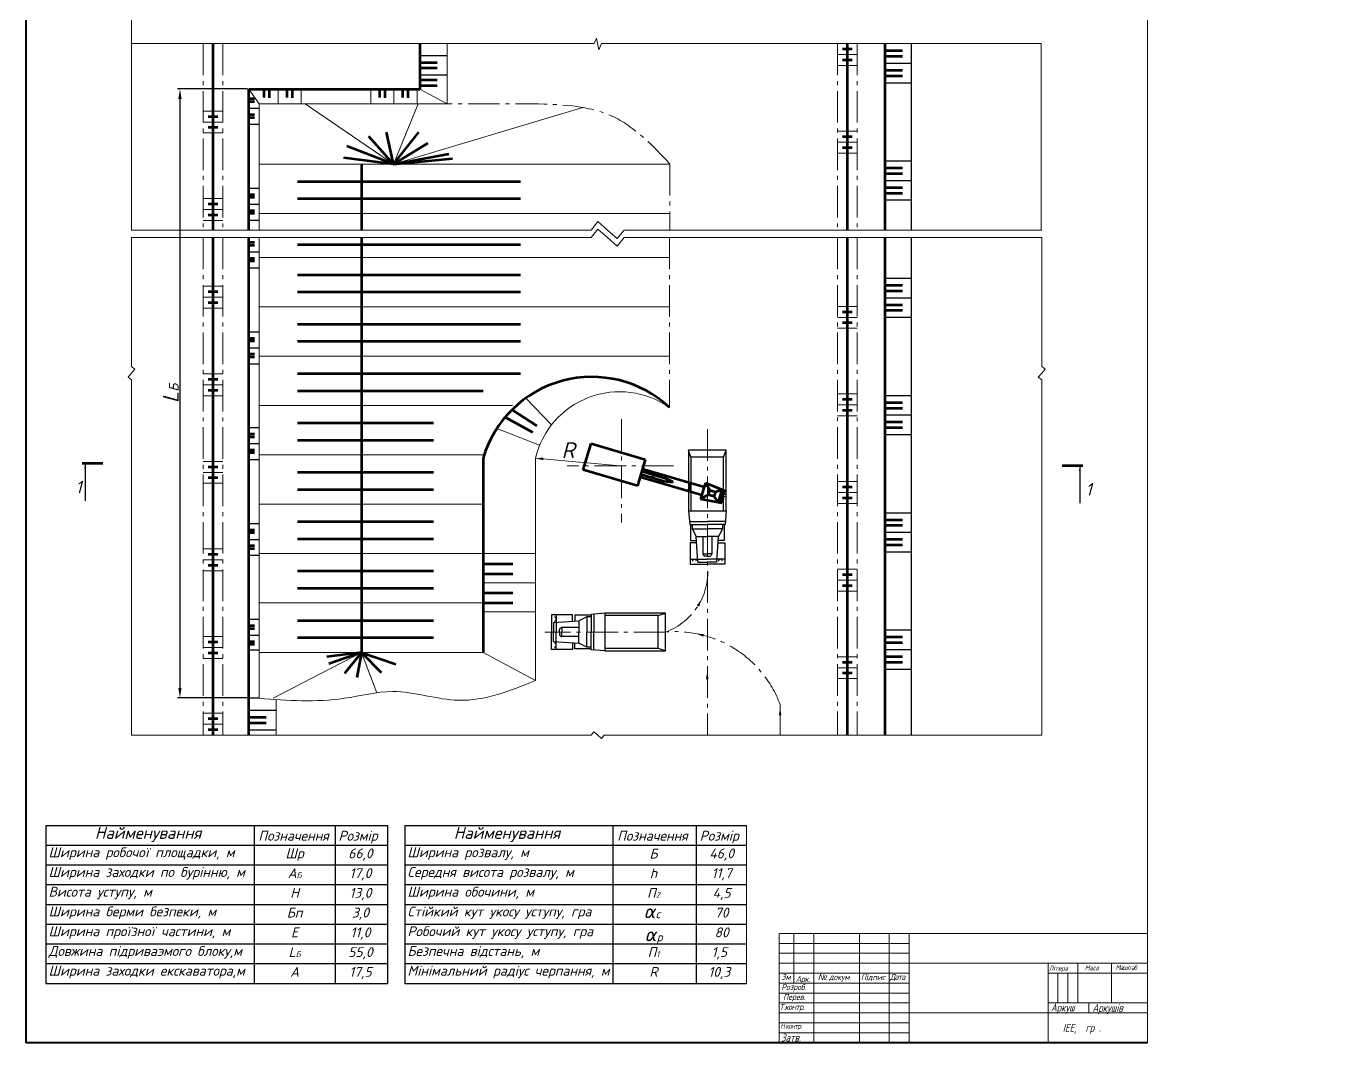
# Paper-space layout 'Layout1' of a CAD drawing. Header units: millimetres. Extents: x 18 to 680, y 9 to 831.
# Drawn here: x 18 to 680, y 9 to 524 of the extents above; entities that cross this region are included whole.
import ezdxf

# ---------------------------------------------------------------- set-up
doc = ezdxf.new("R2010")
doc.units = ezdxf.units.MM
doc.header["$LTSCALE"] = 2
doc.header["$PDMODE"] = 32
doc.header["$PDSIZE"] = 0.3
doc.linetypes.add('gost6', pattern=[12, 8, -1.5, 1, -1.5])
doc.linetypes.add('K5LT_THIN', pattern=[0])
doc.layers.add('вдб', color=7, linetype='Continuous', lineweight=40)
doc.layers.add('ИМЕНА', color=7, linetype='Continuous')
doc.styles.add('стиль2', font='', dxfattribs={"oblique": 15, "height": 4})
doc.styles.get('стиль2').set_extended_font_data('GOST type A')
doc.dimstyles.new('ISO-25', dxfattribs={"dimtxt": 2.5, "dimasz": 2.5, "dimexe": 1.25, "dimexo": 0.625, "dimtad": 1, "dimtxsty": 'Standard', "dimcen": 2.5, "dimadec": 0, "dimazin": 0, "dimtfac": 1, "dimtmove": 0, "dimatfit": 3, "dimfxl": 1, "dimarcsym": 0})

# ---------------------------------------------------------------- blocks, each defined once
blk = doc.blocks.new('*D189')
at = {"color": 0, "lineweight": -2, "transparency": 16777216}
for p, q in [((129.71, 492.04), (94.22, 492.04)), ((95.47, 487.04), (95.47, 188.79)), ((129.71, 183.79), (94.22, 183.79))]:
    blk.add_line(p, q, dxfattribs=at)
at = {"color": 0, "transparency": 16777216}
for points in [[(94.64, 487.04), (96.31, 487.04), (95.47, 492.04)], [(94.64, 188.79), (96.31, 188.79), (95.47, 183.79)]]:
    blk.add_solid(points, dxfattribs=at)
at = {"layer": 'Defpoints', "color": 0, "transparency": 16777216}
for p in [(130.34, 492.04), (95.47, 183.79), (130.34, 183.79)]:
    blk.add_point(p, dxfattribs=at)
at = {"color": 0, "transparency": 16777216, "insert": (90.85, 337.91), "char_height": 8, "attachment_point": 5, "rotation": 90}
blk.add_mtext('{\\fISOCPEUR|b0|i1|c0|p34;L\\fISOCPEUR|b0|i1|c204|p34;\\H0.625x;Б}', dxfattribs=at)

psp = doc.layouts.get("Layout1")

# ---------------------------------------------------------------- linework, layer by layer
at = {"linetype": 'Continuous', "lineweight": 20}
psp.add_line((585.4921, 9.0637), (585.4921, 831.3157), dxfattribs=at)
at = {"color": 0, "lineweight": 20}
for p, q in [((70.9291, 420.6328), (70.927, 540.363)), ((305.2902, 515.0049), (306.3981, 517.8277)), ((306.3981, 517.8277), (307.7341, 511.8374)), ((70.5687, 515.0049), (305.2902, 515.0049)), ((230.8124, 515.0049), (230.8124, 484.5351)), ((308.9724, 515.0049), (307.7341, 511.8374)), ((308.9724, 515.0049), (531.6467, 515.0049)), ((531.6467, 515.0049), (531.6467, 420.6328)), ((428.5221, 509.4611), (438.5221, 509.4611)), ((428.5221, 503.9173), (438.5221, 503.9173)), ((135.5922, 484.5351), (130.3379, 492.0351)), ((145.24, 492.0351), (145.24, 484.5351)), ((156.9595, 492.0351), (156.9595, 484.5351)), ((192.1178, 492.0351), (192.1178, 484.5351)), ((203.8373, 492.0351), (203.8373, 484.5351)), ((215.5568, 492.0351), (215.5568, 484.5351)), ((216.9629, 492.0351), (230.8124, 484.5351)), ((135.5922, 484.5351), (135.5922, 420.6328)), ((135.5922, 484.5351), (230.8124, 484.5351)), ((203.7183, 454.0595), (158.9199, 484.5351)), ((203.7183, 454.0595), (216.1398, 484.5351)), ((107.2072, 480.8652), (117.2072, 480.8652)), ((203.7183, 454.0595), (299.5901, 482.6699)), ((107.2072, 475.3214), (117.2072, 475.3214)), ((428.5221, 470.6547), (438.5221, 470.6547)), ((107.2072, 469.7776), (117.2072, 469.7776)), ((428.5221, 465.1109), (438.5221, 465.1109)), ((428.5221, 459.5671), (438.5221, 459.5671)), ((343.6927, 454.0602), (135.5922, 454.0591)), ((107.2072, 436.515), (117.2072, 436.515)), ((107.2072, 430.9712), (117.2072, 430.9712)), ((107.2072, 425.4274), (117.2072, 425.4274)), ((343.6927, 429.0602), (135.5921, 429.0591)), ((303.7416, 420.6328), (307.1669, 424.9681)), ((307.1669, 424.9681), (312.0919, 420.6328)), ((70.9291, 420.6328), (303.7416, 420.6328)), ((303.74, 416.7812), (307.1653, 421.1164)), ((307.1653, 421.1164), (312.0903, 416.7812)), ((317.0169, 416.2976), (312.0919, 420.6328)), ((320.4423, 420.6328), (317.0169, 416.2976)), ((320.4423, 420.6328), (532.0071, 420.6328)), ((70.9275, 416.7812), (303.74, 416.7812)), ((70.9286, 351.4728), (70.9275, 416.7812)), ((135.5887, 183.4994), (135.5887, 416.7812)), ((317.0153, 412.4459), (312.0903, 416.7812)), ((320.4407, 416.7812), (317.0153, 412.4459)), ((320.4407, 416.7812), (532.0055, 416.7812)), ((532.0016, 351.4728), (532.0016, 416.7812)), ((343.5223, 406.7765), (135.5887, 406.7754)), ((107.2072, 392.1648), (117.2072, 392.1648)), ((107.2072, 386.621), (117.2072, 386.621)), ((107.2072, 381.0772), (117.2072, 381.0772)), ((343.5223, 381.7765), (135.5887, 381.7754)), ((428.5221, 381.9542), (438.5221, 381.9542)), ((428.5221, 376.4104), (438.5221, 376.4104)), ((428.5221, 370.8667), (438.5221, 370.8667)), ((70.9286, 351.4728), (72.6627, 350.1027)), ((343.5223, 356.7765), (135.5887, 356.7754)), ((532.0016, 351.4728), (533.7357, 350.1027)), ((69.1945, 346.1627), (70.9286, 348.1327)), ((70.9286, 344.7925), (69.1945, 346.1627)), ((72.6627, 350.1027), (70.9286, 348.1327)), ((70.9318, 164.8699), (70.9286, 344.7925)), ((107.2072, 347.8145), (117.2072, 347.8145)), ((530.2675, 346.1627), (532.0016, 348.1327)), ((532.0016, 344.7925), (530.2675, 346.1627)), ((533.7357, 350.1027), (532.0016, 348.1327)), ((532.0016, 164.8699), (532.0016, 344.7925)), ((107.2072, 342.2708), (117.2072, 342.2708)), ((107.2072, 336.727), (117.2072, 336.727)), ((263.9058, 331.7761), (135.5887, 331.7754)), ((270.7324, 335.5471), (283.7025, 321.9904)), ((428.5221, 337.604), (438.5221, 337.604)), ((428.5221, 332.0602), (438.5221, 332.0602)), ((428.5221, 326.5165), (438.5221, 326.5165)), ((255.9894, 320.1686), (277.6767, 311.6892)), ((249.3141, 306.776), (135.5887, 306.7754)), ((318.5241, 301.1922), (275.5221, 305.028)), ((275.5221, 305.028), (275.5221, 192.4586)), ((107.2072, 303.4643), (117.2072, 303.4643)), ((107.2072, 297.9205), (117.2072, 297.9205)), ((107.2072, 292.3768), (117.2072, 292.3768)), ((428.5221, 293.2538), (438.5221, 293.2538)), ((428.5221, 287.71), (438.5221, 287.71)), ((248.9832, 281.776), (135.5887, 281.7754)), ((428.5221, 282.1662), (438.5221, 282.1662)), ((107.2072, 259.1141), (117.2072, 259.1141)), ((107.2072, 253.5703), (117.2072, 253.5703)), ((248.9833, 256.776), (135.5887, 256.7754)), ((248.9835, 256.8368), (275.5221, 256.8368)), ((107.2072, 248.0265), (117.2072, 248.0265)), ((428.5221, 248.9036), (438.5221, 248.9036)), ((248.9835, 242.0501), (275.5221, 242.0501)), ((428.5221, 243.3598), (438.5221, 243.3598)), ((428.5221, 237.816), (438.5221, 237.816)), ((248.9834, 231.776), (135.5887, 231.7754)), ((248.9835, 227.2634), (275.5221, 227.2634)), ((107.2072, 214.7639), (117.2072, 214.7639)), ((107.2072, 209.2201), (117.2072, 209.2201)), ((248.9836, 206.776), (135.5887, 206.7754)), ((187.4118, 206.7761), (142.61, 183.4995)), ((187.4128, 206.7759), (195.2412, 186.364)), ((248.9836, 206.7759), (275.5221, 192.4586)), ((107.2072, 203.6763), (117.2072, 203.6763)), ((428.5221, 204.5533), (438.5221, 204.5533)), ((428.5221, 199.0096), (438.5221, 199.0096)), ((428.5221, 193.4658), (438.5221, 193.4658)), ((144.1535, 182.8962), (144.1717, 164.8699)), ((107.2072, 175.9574), (117.2072, 175.9574)), ((107.2072, 170.4137), (117.2072, 170.4137)), ((303.7395, 164.8699), (305.1097, 166.604)), ((305.1097, 166.604), (307.0797, 164.8699)), ((303.7395, 164.8699), (70.9318, 164.8699)), ((309.0497, 163.1358), (307.0797, 164.8699)), ((310.4198, 164.8699), (309.0497, 163.1358)), ((532.0114, 164.8699), (310.4198, 164.8699)), ((382.3935, 119.169), (382.3935, 39.169))]:
    psp.add_line(p, q, dxfattribs=at)
at = {"color": 0, "linetype": 'gost6', "lineweight": 20}
for p, q in [((107.2072, 515.0049), (107.2072, 420.6328)), ((117.2072, 515.0049), (117.2072, 420.6328)), ((428.5221, 515.0049), (428.5221, 420.6328)), ((438.5221, 515.0049), (438.5221, 420.6328)), ((343.6927, 454.0602), (343.6927, 420.6328)), ((107.2072, 416.7812), (107.2072, 164.8699)), ((117.2072, 416.7812), (117.2072, 164.8699)), ((343.5223, 416.7812), (343.5223, 330.6833)), ((428.5221, 416.7812), (428.5221, 164.8699)), ((438.5221, 416.7812), (438.5221, 164.8699)), ((319.12, 324.8989), (319.12, 272.4977)), ((362.6251, 319.7854), (362.6251, 164.8699)), ((345.4201, 301.1922), (291.628, 301.1922)), ((341.3775, 217.0608), (280.3208, 217.0608)), ((399.4505, 180.4375), (399.4505, 164.8699))]:
    psp.add_line(p, q, dxfattribs=at)
at = {"color": 0, "lineweight": 60}
for p, q in [((112.2072, 515.0049), (112.2072, 447.6025)), ((216.9629, 515.0049), (216.9629, 492.0351)), ((436.0221, 512.1544), (431.0221, 512.1544)), ((433.5221, 515.0049), (433.5221, 431.8482)), ((452.5954, 515.0049), (452.5954, 420.6328)), ((452.5954, 511.4726), (461.3933, 511.4726)), ((216.9629, 505.5407), (225.7608, 505.5407)), ((436.0221, 506.6107), (431.0221, 506.6107)), ((452.5954, 508.641), (461.3933, 508.641)), ((216.9629, 502.7091), (225.7608, 502.7091)), ((452.5954, 501.5764), (461.3933, 501.5764)), ((452.5954, 498.7448), (461.3933, 498.7448)), ((130.3378, 420.6328), (130.3378, 492.0351)), ((130.3379, 492.0351), (216.9629, 492.0351)), ((137.9209, 492.0351), (137.9209, 487.6824)), ((140.5951, 492.0351), (140.5951, 487.5857)), ((149.6403, 492.0351), (149.6403, 487.6824)), ((152.3145, 492.0351), (152.3145, 487.5857)), ((196.5182, 492.0351), (196.5182, 487.6824)), ((199.1924, 492.0351), (199.1924, 487.5857)), ((208.2376, 492.0351), (208.2376, 487.6824)), ((210.9118, 492.0351), (210.9118, 487.5857)), ((216.9629, 496.6324), (225.7608, 496.6324)), ((216.9629, 493.8009), (225.7608, 493.8009)), ((133.2586, 487.0154), (130.3378, 487.0154)), ((133.2586, 485.5896), (130.3378, 485.5896)), ((114.7072, 478.0147), (109.7072, 478.0147)), ((133.2586, 478.9485), (130.3378, 478.9485)), ((133.2586, 477.5227), (130.3378, 477.5227)), ((114.7072, 472.471), (109.7072, 472.471)), ((203.7183, 454.0595), (191.1801, 467.9759)), ((203.7183, 454.0595), (200.1581, 470.2419)), ((203.7183, 454.0595), (216.5447, 470.1445)), ((203.7183, 454.0595), (221.0316, 464.5684)), ((436.0221, 467.8042), (431.0221, 467.8042)), ((203.7183, 454.0595), (179.9696, 463.1541)), ((203.7183, 454.0595), (231.6748, 459.1587)), ((436.0221, 462.2604), (431.0221, 462.2604)), ((203.7183, 454.0595), (178.4622, 457.1305)), ((187.4117, 454.0594), (187.412, 420.6328)), ((203.7183, 454.0595), (233.5296, 456.7998)), ((452.5954, 452.0954), (461.3933, 452.0954)), ((112.2072, 447.6025), (112.2072, 420.6328)), ((155.0157, 445.2619), (267.9447, 445.2619)), ((452.5954, 449.2638), (461.3933, 449.2638)), ((133.2586, 438.4923), (130.3378, 438.4923)), ((452.5954, 442.1992), (461.3933, 442.1992)), ((452.5954, 439.3676), (461.3933, 439.3676)), ((114.7072, 433.6645), (109.7072, 433.6645)), ((133.2586, 437.0665), (130.3378, 437.0665)), ((155.0157, 436.5595), (267.9447, 436.5595)), ((433.5221, 431.8482), (433.5221, 420.6328)), ((114.7072, 428.1208), (109.7072, 428.1208)), ((133.2552, 430.4254), (130.3344, 430.4254)), ((133.2552, 428.9996), (130.3344, 428.9996)), ((112.2072, 416.7812), (112.2072, 364.4459)), ((130.3344, 164.8699), (130.3344, 416.7812)), ((133.2552, 414.2915), (130.3344, 414.2915)), ((133.2552, 412.8656), (130.3344, 412.8656)), ((155.0157, 413.2758), (267.9447, 413.2758)), ((187.4096, 416.7812), (187.4115, 206.7759)), ((433.5221, 416.7812), (433.5221, 348.6916)), ((452.5954, 416.7812), (452.5954, 164.8699)), ((133.2552, 406.2245), (130.3344, 406.2245)), ((133.2552, 404.7987), (130.3344, 404.7987)), ((155.0157, 397.9782), (267.9447, 397.9782)), ((452.5954, 392.7182), (461.3933, 392.7182)), ((114.7072, 389.3143), (109.7072, 389.3143)), ((155.0157, 389.2758), (267.9447, 389.2758)), ((452.5954, 389.8866), (461.3933, 389.8866)), ((114.7072, 383.7705), (109.7072, 383.7705)), ((436.0221, 379.1038), (431.0221, 379.1038)), ((452.5954, 382.822), (461.3933, 382.822)), ((452.5954, 379.9904), (461.3933, 379.9904)), ((155.0157, 372.9782), (267.9447, 372.9782)), ((436.0221, 373.56), (431.0221, 373.56)), ((133.2552, 365.7683), (130.3344, 365.7683)), ((112.2072, 364.4459), (112.2072, 281.2892)), ((133.2552, 364.3425), (130.3344, 364.3425)), ((155.0157, 364.2758), (267.9447, 364.2758)), ((133.2552, 357.7014), (130.3344, 357.7014)), ((133.2552, 356.2756), (130.3344, 356.2756)), ((114.7072, 344.9641), (109.7072, 344.9641)), ((155.0157, 347.9782), (267.9447, 347.9782)), ((433.5221, 348.6916), (433.5221, 265.5349)), ((114.7072, 339.4203), (109.7072, 339.4203)), ((155.0157, 339.2758), (249.0262, 339.2758)), ((436.0221, 334.7536), (431.0221, 334.7536)), ((452.5954, 333.341), (461.3933, 333.341)), ((260.2807, 325.9262), (274.1045, 318.2646)), ((263.6956, 329.6164), (276.1704, 321.402)), ((436.0221, 329.2098), (431.0221, 329.2098)), ((452.5954, 330.5094), (461.3933, 330.5094)), ((155.0157, 322.9782), (223.8743, 322.9782)), ((452.5954, 323.4448), (461.3933, 323.4448)), ((452.5954, 320.6132), (461.3933, 320.6132)), ((133.2552, 317.2452), (130.3344, 317.2452)), ((133.2552, 315.8194), (130.3344, 315.8194)), ((155.0157, 314.2758), (223.8743, 314.2758)), ((299.7616, 299.1436), (303.69, 312.5016)), ((303.69, 312.5016), (331.1849, 304.4158)), ((133.2552, 309.1783), (130.3344, 309.1783)), ((133.2552, 307.7524), (130.3344, 307.7524)), ((248.983, 304.9742), (248.9836, 206.7759)), ((114.7072, 300.6139), (109.7072, 300.6139)), ((327.2565, 291.0578), (299.7616, 299.1436)), ((331.1849, 304.4158), (327.2565, 291.0578)), ((329.4531, 298.5269), (341.2417, 295.0601)), ((329.8086, 299.7358), (360.9717, 290.5712)), ((114.7072, 295.0701), (109.7072, 295.0701)), ((155.0157, 297.9782), (223.8743, 297.9782)), ((328.6328, 295.7378), (359.8215, 286.5657)), ((328.9883, 296.9466), (340.7769, 293.4798)), ((335.3474, 296.7935), (334.8826, 295.2132)), ((340.7769, 293.4798), (344.8955, 292.9091)), ((341.2417, 295.0601), (345.0135, 293.3104)), ((344.9903, 293.2329), (344.8711, 292.8319)), ((354.2414, 292.6753), (353.0657, 288.6773)), ((361.6244, 292.6961), (361.0181, 290.6343)), ((363.9194, 288.8987), (361.6244, 292.6961)), ((361.6244, 292.6961), (370.0256, 289.3061)), ((155.0157, 289.2758), (223.8743, 289.2758)), ((359.8423, 286.6363), (359.236, 284.5745)), ((363.1637, 286.4814), (359.236, 284.5745)), ((361.0055, 290.6861), (359.8298, 286.6881)), ((363.1637, 286.4814), (363.9194, 288.8987)), ((365.9658, 285.6573), (363.1637, 286.4814)), ((363.9194, 288.8987), (366.6803, 288.0868)), ((366.6803, 288.0868), (365.9658, 285.6573)), ((365.9658, 285.6573), (368.1348, 282.8768)), ((366.6803, 288.0868), (370.0256, 289.3061)), ((370.0256, 289.3061), (368.1348, 282.8768)), ((368.863, 285.3528), (370.5829, 284.6588)), ((370.7675, 285.2863), (368.8793, 285.4082)), ((369.2559, 286.689), (370.9759, 285.995)), ((371.1441, 286.5672), (369.2559, 286.689)), ((369.6326, 287.9699), (371.3526, 287.2759)), ((371.5371, 287.9034), (369.6489, 288.0253)), ((370.0256, 289.3061), (371.7455, 288.6121)), ((370.9759, 285.995), (370.7675, 285.2863)), ((371.3526, 287.2759), (371.1441, 286.5672)), ((371.7455, 288.6121), (371.5371, 287.9034)), ((436.0221, 290.4033), (431.0221, 290.4033)), ((112.2072, 281.2892), (112.2072, 198.1325)), ((359.236, 284.5745), (369.9566, 282.5292)), ((368.4863, 284.0719), (370.2062, 283.3779)), ((370.3745, 283.9501), (368.4863, 284.0719)), ((370.2062, 283.3779), (369.9566, 282.5292)), ((370.5829, 284.6588), (370.3745, 283.9501)), ((436.0221, 284.8596), (431.0221, 284.8596)), ((155.0157, 272.9782), (223.8743, 272.9782)), ((452.5954, 273.9638), (461.3933, 273.9638)), ((133.2552, 268.7221), (130.3344, 268.7221)), ((133.2552, 267.2963), (130.3344, 267.2963)), ((433.5221, 265.5349), (433.5221, 182.3782)), ((452.5954, 271.1322), (461.3933, 271.1322)), ((133.2552, 260.6551), (130.3344, 260.6551)), ((133.2552, 259.2293), (130.3344, 259.2293)), ((155.0157, 264.2758), (223.8743, 264.2758)), ((452.5954, 264.0676), (461.3933, 264.0676)), ((452.5954, 261.236), (461.3933, 261.236)), ((114.7072, 256.2637), (109.7072, 256.2637)), ((114.7072, 250.7199), (109.7072, 250.7199)), ((155.0157, 247.9782), (223.8743, 247.9782)), ((248.9835, 251.6297), (264.1098, 251.6297)), ((248.9835, 246.5626), (264.1098, 246.5627)), ((436.0221, 246.0531), (431.0221, 246.0531)), ((155.0157, 239.2758), (223.8743, 239.2758)), ((436.0221, 240.5093), (431.0221, 240.5093)), ((248.9835, 236.843), (264.1098, 236.843)), ((248.9835, 231.7759), (264.1098, 231.776)), ((133.2552, 220.199), (130.3344, 220.199)), ((133.2552, 218.7732), (130.3344, 218.7732)), ((155.0157, 222.9782), (223.8743, 222.9782)), ((133.2552, 212.132), (130.3344, 212.132)), ((155.0157, 214.2758), (223.8743, 214.2758)), ((452.5954, 214.5866), (461.3933, 214.5866)), ((114.7072, 211.9134), (109.7072, 211.9134)), ((114.7072, 206.3697), (109.7072, 206.3697)), ((133.2552, 210.7062), (130.3344, 210.7062)), ((187.4118, 206.7761), (169.9166, 204.5316)), ((187.4115, 206.7759), (170.862, 200.9899)), ((187.4136, 206.7737), (178.8972, 196.1497)), ((187.4136, 206.7737), (185.0418, 194.0247)), ((187.4115, 206.7759), (197.3311, 196.5038)), ((187.4128, 206.7759), (204.8937, 200.7538)), ((452.5954, 211.755), (461.3933, 211.755)), ((436.0221, 201.7029), (431.0221, 201.7029)), ((452.5954, 204.6904), (461.3933, 204.6904)), ((452.5954, 201.8588), (461.3933, 201.8588)), ((112.2072, 198.1325), (112.2072, 164.8699)), ((436.0221, 196.1591), (431.0221, 196.1591)), ((433.5221, 182.3782), (433.5221, 164.8699)), ((114.7072, 173.107), (109.7072, 173.107)), ((130.3344, 173.902), (139.1323, 173.902)), ((114.7072, 167.5632), (109.7072, 167.5632)), ((130.3344, 171.0704), (139.1323, 171.0704))]:
    psp.add_line(p, q, dxfattribs=at)
at = {"color": 0}
for p, q in [((465.8199, 515.0049), (465.8199, 420.6328)), ((216.9629, 509.073), (230.8124, 509.073)), ((452.5954, 505.1087), (465.8199, 505.1087)), ((216.9629, 499.1768), (230.8124, 499.1768)), ((452.5954, 495.2125), (465.8199, 495.2125)), ((130.3378, 482.2691), (135.4711, 482.2691)), ((130.3378, 474.2021), (135.4711, 474.2021)), ((452.5954, 455.6277), (465.8199, 455.6277)), ((452.5954, 445.7315), (465.8199, 445.7315)), ((130.3378, 441.8129), (135.4711, 441.8129)), ((130.3344, 433.7459), (135.4677, 433.7459)), ((452.5954, 435.8353), (465.8199, 435.8353)), ((130.3344, 425.679), (135.4677, 425.679)), ((465.8199, 416.7812), (465.8199, 164.8699)), ((130.3344, 409.5451), (135.4677, 409.5451)), ((130.3344, 401.4781), (135.4677, 401.4781)), ((452.5954, 396.2505), (465.8199, 396.2505)), ((452.5954, 386.3543), (465.8199, 386.3543)), ((452.5954, 376.4581), (465.8199, 376.4581)), ((130.3344, 369.0889), (135.4677, 369.0889)), ((130.3344, 361.0219), (135.4677, 361.0219)), ((130.3344, 352.955), (135.4677, 352.955)), ((452.5954, 336.8733), (465.8199, 336.8733)), ((452.5954, 326.9771), (465.8199, 326.9771)), ((130.3344, 320.5658), (135.4677, 320.5658)), ((130.3344, 312.4988), (135.4677, 312.4988)), ((452.5954, 317.0809), (465.8199, 317.0809)), ((354.323, 305.5834), (353.0532, 309.2001)), ((370.8296, 305.5834), (372.197, 309.2001)), ((130.3344, 304.4319), (135.4677, 304.4319)), ((353.0532, 278.5075), (353.6827, 271.557)), ((372.197, 278.5075), (371.5676, 271.557)), ((130.3344, 272.0427), (135.4677, 272.0427)), ((353.5514, 273.0068), (362.6251, 273.0068)), ((371.6989, 273.0068), (362.6251, 273.0068)), ((452.5954, 277.4961), (465.8199, 277.4961)), ((353.6827, 271.557), (362.6251, 271.557)), ((354.1072, 271.557), (354.1072, 263.3926)), ((354.9794, 271.557), (354.9794, 269.3847)), ((354.9794, 269.3847), (356.9359, 265.4214)), ((354.9794, 269.3847), (362.6251, 269.3847)), ((356.9359, 265.4214), (362.6251, 265.4214)), ((357.8511, 252.4873), (356.9359, 265.4214)), ((360.2936, 265.4214), (360.2936, 256.7396)), ((371.5676, 271.557), (362.6251, 271.557)), ((370.2708, 269.3847), (362.6251, 269.3847)), ((368.3143, 265.4214), (362.6251, 265.4214)), ((364.9566, 265.4214), (364.9566, 256.7396)), ((367.3991, 252.4873), (368.3143, 265.4214)), ((370.2708, 269.3847), (368.3143, 265.4214)), ((370.2708, 271.557), (370.2708, 269.3847)), ((371.143, 271.557), (371.143, 263.3926)), ((452.5954, 267.5999), (465.8199, 267.5999)), ((130.3344, 263.9757), (135.4677, 263.9757)), ((357.1672, 262.1525), (353.8406, 262.2142)), ((353.8406, 262.2142), (353.8406, 251.4725)), ((354.1072, 263.3926), (357.0795, 263.3926)), ((368.083, 262.1525), (371.4096, 262.2142)), ((371.143, 263.3926), (368.1708, 263.3926)), ((371.4096, 262.2142), (371.4096, 251.4725)), ((130.3344, 255.9087), (135.4677, 255.9087)), ((353.8402, 253.9069), (357.7441, 253.9069)), ((357.7441, 253.9069), (362.6251, 253.9069)), ((357.8511, 252.4873), (362.6251, 252.4873)), ((360.2936, 256.7396), (362.6251, 256.7396)), ((362.6251, 255.4794), (361.259, 255.4794)), ((364.9566, 256.7396), (362.6251, 256.7396)), ((362.6251, 255.4794), (363.9912, 255.4794)), ((367.5062, 253.9069), (362.6251, 253.9069)), ((367.3991, 252.4873), (362.6251, 252.4873)), ((371.41, 253.9069), (367.5062, 253.9069)), ((452.5954, 257.7037), (465.8199, 257.7037)), ((353.8406, 251.4725), (362.6251, 251.4725)), ((371.4096, 251.4725), (362.6251, 251.4725)), ((294.3916, 225.8452), (283.6498, 225.8452)), ((283.6498, 225.8452), (283.6498, 217.0608)), ((286.0843, 225.8457), (286.0843, 221.9418)), ((294.3298, 222.5187), (294.3916, 225.8452)), ((303.7343, 225.5787), (295.57, 225.5787)), ((295.57, 225.5787), (295.57, 222.6064)), ((310.6849, 226.6326), (303.7343, 226.0032)), ((303.7343, 226.0032), (303.7343, 217.0608)), ((305.1842, 226.1345), (305.1842, 217.0608)), ((337.7608, 225.3629), (341.3775, 226.6326)), ((130.3344, 223.5195), (135.4677, 223.5195)), ((284.6646, 221.8348), (297.5988, 222.75)), ((284.6646, 221.8348), (284.6646, 217.0608)), ((286.0843, 221.9418), (286.0843, 217.0608)), ((297.5988, 219.3923), (288.9169, 219.3923)), ((288.9169, 219.3923), (288.9169, 217.0608)), ((301.5621, 224.7065), (297.5988, 222.75)), ((297.5988, 222.75), (297.5988, 217.0608)), ((303.7343, 224.7065), (301.5621, 224.7065)), ((301.5621, 224.7065), (301.5621, 217.0608)), ((130.3344, 215.4526), (135.4677, 215.4526)), ((283.6498, 208.2763), (283.6498, 217.0608)), ((284.6646, 212.2868), (284.6646, 217.0608)), ((284.6646, 212.2868), (297.5988, 211.3716)), ((286.0843, 212.1797), (286.0843, 217.0608)), ((286.0843, 208.2758), (286.0843, 212.1797)), ((287.6568, 217.0608), (287.6568, 218.4269)), ((287.6568, 217.0608), (287.6568, 215.6946)), ((288.9169, 214.7293), (288.9169, 217.0608)), ((297.5988, 214.7293), (288.9169, 214.7293)), ((297.5988, 211.3716), (297.5988, 217.0608)), ((301.5621, 209.415), (301.5621, 217.0608)), ((303.7343, 208.1183), (303.7343, 217.0608)), ((305.1842, 207.987), (305.1842, 217.0608)), ((452.5954, 218.1189), (465.8199, 218.1189)), ((130.3344, 207.9924), (135.4677, 207.9924)), ((294.3916, 208.2763), (283.6498, 208.2763)), ((294.3298, 211.6029), (294.3916, 208.2763)), ((295.57, 208.5428), (295.57, 211.5151)), ((303.7343, 208.5428), (295.57, 208.5428)), ((301.5621, 209.415), (297.5988, 211.3716)), ((303.7343, 209.415), (301.5621, 209.415)), ((310.6849, 207.4889), (303.7343, 208.1183)), ((337.7608, 208.8563), (341.3775, 207.4889)), ((452.5954, 208.2227), (465.8199, 208.2227)), ((452.5954, 198.3265), (465.8199, 198.3265)), ((130.3344, 183.7915), (135.4677, 183.7915)), ((130.3344, 177.4343), (144.1839, 177.4343)), ((130.3344, 167.5381), (144.1839, 167.5381)), ((27.5759, 119.169), (200.6011, 119.169)), ((27.5759, 119.169), (27.5759, 39.169)), ((133.0191, 119.169), (133.0191, 39.169)), ((174.0667, 119.169), (174.0667, 39.169)), ((200.6011, 119.169), (200.6011, 39.169)), ((209.3683, 119.169), (209.3683, 39.169)), ((209.3683, 119.169), (382.3935, 119.169)), ((314.8115, 119.169), (314.8115, 39.169)), ((357.0416, 119.169), (357.0416, 39.169)), ((27.5759, 109.169), (200.6011, 109.169)), ((209.3683, 109.169), (382.3935, 109.169)), ((27.5759, 99.169), (200.6011, 99.169)), ((209.3683, 99.169), (382.3935, 99.169)), ((27.5759, 89.169), (200.6011, 89.169)), ((209.3683, 89.169), (382.3935, 89.169)), ((27.5759, 79.169), (200.6011, 79.169)), ((209.3683, 79.169), (382.3935, 79.169)), ((27.5759, 69.169), (200.6011, 69.169)), ((209.3683, 69.169), (382.3935, 69.169)), ((27.5759, 59.169), (200.6011, 59.169)), ((209.3683, 59.169), (382.3935, 59.169)), ((27.5759, 49.169), (200.6011, 49.169)), ((209.3683, 49.169), (382.3935, 49.169)), ((27.5759, 39.169), (200.6011, 39.169)), ((209.3683, 39.169), (382.3935, 39.169))]:
    psp.add_line(p, q, dxfattribs=at)
at = {"color": 0, "lineweight": 100}
for p, q in [((56.4708, 302.3522), (45.9939, 302.3522)), ((552.7942, 301.1922), (542.3173, 301.1922))]:
    psp.add_line(p, q, dxfattribs=at)
at = {"lineweight": 18}
psp.add_line((399.0424, 9.4325), (399.0424, 64.4586), dxfattribs=at)
at = {"color": 7, "linetype": 'Continuous', "lineweight": 20}
for p, q in [((399.3867, 64.4586), (585.4921, 64.4586)), ((406.4286, 39.3092), (406.4286, 64.4586)), ((416.4883, 9.13), (416.4883, 64.4586)), ((439.6257, 9.13), (439.6257, 64.4586)), ((454.7153, 9.13), (454.7153, 64.4586)), ((464.7751, 9.13), (464.7751, 64.4586)), ((399.3867, 59.4287), (464.7751, 59.4287)), ((399.3867, 54.3988), (464.7751, 54.3988)), ((399.3867, 49.369), (464.7751, 49.369)), ((464.7751, 49.369), (585.4921, 49.369)), ((535.1933, 9.13), (535.1933, 49.369)), ((550.283, 29.2495), (550.283, 49.369)), ((567.3845, 29.2495), (567.3845, 49.369)), ((399.3867, 44.3391), (464.7751, 44.3391)), ((535.1933, 44.3391), (550.283, 44.3391)), ((540.1876, 29.2495), (540.1876, 44.3391)), ((545.2353, 29.2495), (545.2353, 44.3391)), ((550.283, 44.3391), (585.4921, 44.3391)), ((399.3867, 39.3092), (464.7751, 39.3092)), ((535.1933, 29.2495), (585.4921, 29.2495)), ((555.8913, 24.2196), (555.8913, 29.2495)), ((464.7751, 24.2196), (535.1933, 24.2196)), ((535.1933, 24.2196), (585.4921, 24.2196))]:
    psp.add_line(p, q, dxfattribs=at)
at = {"color": 7, "linetype": 'K5LT_THIN', "lineweight": 18}
for p, q in [((399.3867, 34.2793), (464.7751, 34.2793)), ((399.3867, 29.2495), (464.7751, 29.2495)), ((399.3867, 24.2196), (464.7751, 24.2196)), ((399.3867, 19.1897), (464.7751, 19.1897)), ((399.3867, 14.1598), (464.7751, 14.1598))]:
    psp.add_line(p, q, dxfattribs=at)
at = {"color": 0}
for points in [[(353.0532, 309.2001), (353.0532, 278.5075), (372.197, 278.5075), (372.197, 309.2001)], [(354.323, 305.5834), (354.323, 278.5075), (370.8296, 278.5075), (370.8296, 305.5834)], [(341.3775, 226.6326), (310.6849, 226.6326), (310.6849, 207.4889), (341.3775, 207.4889)], [(337.7608, 225.3629), (310.6849, 225.3629), (310.6849, 208.8563), (337.7608, 208.8563)]]:
    psp.add_lwpolyline(points, close=True, dxfattribs=at)
at = {"color": 0, "lineweight": 60}
psp.add_arc((304.1624, 288.7427), 57.5172, 46.81811, 163.6082212, dxfattribs=at)
at = {"color": 0, "lineweight": 20}
psp.add_arc((318.1793, 294.9098), 43.8408, 54.6851368, 166.656114, dxfattribs=at)
at = {"color": 0}
for centre, radius, start, end in [((356.046, 252.8939), 1.013, 5.9699532, 174.8621136), ((361.9403, 257.0012), 1.6673, 189.0271845, 245.8814054), ((363.3099, 257.0012), 1.6673, 294.1185946, 350.9728155), ((369.2042, 252.8939), 1.013, 5.1378864, 174.0300468), ((285.0713, 223.6399), 1.013, 275.9699532, 84.8621136), ((289.1786, 217.7456), 1.6673, 99.0271845, 155.8814054), ((289.1786, 216.376), 1.6673, 204.1185946, 260.9728155), ((285.0713, 210.4816), 1.013, 275.1378864, 84.0300468)]:
    psp.add_arc(centre, radius, start, end, dxfattribs=at)
at = {"color": 0, "linetype": 'gost6', "lineweight": 20}
for centre, radius, start, end in [((330.4024, 247.6029), 32.4542, 289.7654681, 6.8476779), ((346.3369, 160.5704), 56.7076, 20.5082369, 95.0173085)]:
    psp.add_arc(centre, radius, start, end, dxfattribs=at)
psp.add_spline([(343.6927, 454.0602), (315.5655, 477.7104), (271.2955, 484.5351), (230.8124, 484.5351)], degree=3, dxfattribs=at)
at = {"color": 0, "lineweight": 20}
psp.add_spline([(275.5221, 192.4586), (236.6528, 182.5095), (203.2184, 186.964), (178.6998, 183.4994), (135.5887, 183.4994)], degree=3, dxfattribs=at)
at = {"color": 0}
for points in [[(279.4713, 304.1069), (275.5221, 305.028), (279.5566, 305.4375)], [(357.2967, 230.5769), (359.7705, 233.7902), (358.4725, 229.9483)], [(360.5091, 214.705), (356.7933, 216.3288), (360.8349, 215.9979)], [(361.8797, 193.069), (362.6251, 197.0551), (363.2127, 193.0427)], [(398.8234, 174.8191), (399.4505, 178.8255), (400.1567, 174.8323)]]:
    psp.add_solid(points, dxfattribs=at)
at = {"layer": 'вдб'}
for p, q in [((17.5807, 9.0637), (17.5807, 831.3157)), ((585.4921, 9.0637), (17.5807, 9.0637))]:
    psp.add_line(p, q, dxfattribs=at)

# ---------------------------------------------------------------- texts
at = {"style": 'стиль2', "oblique": 15}
for s, p in [('IЕЕ,', (542.6685, 14.6393)), ('гр', (554.1709, 14.6393)), ('. ', (560.8868, 14.6393))]:
    psp.add_text(s, height=4.0239, dxfattribs=at).set_placement(p)
at = {"color": 0, "lineweight": 20, "attachment_point": 1}
for s, insert, char_height, width in [('{\\fISOCPEUR|b0|i1|c0|p34;R}', (288.7721, 313.1769), 8, 12.95371), ('{\\fISOCPEUR|b0|i1|c0|p34;1}', (42.6166, 293.6611), 6.25, 8.2112), ('{\\fISOCPEUR|b0|i1|c0|p34;1}', (554.2683, 292.5011), 6.25, 8.2112)]:
    psp.add_mtext(s, dxfattribs=dict(at, insert=insert, char_height=char_height, width=width))
at = {"color": 0}
for s, insert, char_height, width, attachment_point in [('{\\fISOCPEUR|b0|i1|c204|p34;Найменування}', (52.4038, 118.3469), 6, 59.201769, 1), ('{\\fISOCPEUR|b0|i1|c204|p34;Позначення}', (135.1948, 116.4229), 5, 57.026097, 1), ('{\\fISOCPEUR|b0|i1|c204|p34;Розмір}', (175.8032, 116.4229), 5, 24.797955, 1), ('{\\fISOCPEUR|b0|i1|c204|p34;Найменування}', (234.1962, 118.3469), 6, 59.201769, 1), ('{\\fISOCPEUR|b0|i1|c204|p34;Позначення}', (316.9872, 116.4229), 5, 57.026097, 1), ('{\\fISOCPEUR|b0|i1|c204|p34;Розмір}', (358.778, 116.4229), 5, 24.797955, 1), ('{\\fISOCPEUR|b0|i1|c204|p34;Ширина робочої площадки, м}', (28.9326, 108.0605), 5, 116.105338, 1), ('{\\fISOCPEUR|b0|i1|c204|p34;Шр}', (153.5429, 107.4905), 5, 41.04762, 2), ('{\\fISOCPEUR|b0|i1|c204|p34;66,0}', (186.8996, 107.4905), 5, 26.100059, 2), ('{\\fISOCPEUR|b0|i1|c204|p34;Ширина розвалу, м}', (210.725, 108.0605), 5, 116.105338, 1), ('{\\fISOCPEUR|b0|i1|c204|p34;Б}', (335.3353, 107.3397), 5, 41.04762, 2), ('{\\fISOCPEUR|b0|i1|c204|p34;46,0}', (369.8744, 107.4905), 5, 26.100059, 2), ('{\\fISOCPEUR|b0|i1|c204|p34;Ширина заходки по бурінню, м}', (28.9326, 98.0605), 5, 116.105338, 1), ('{\\fISOCPEUR|b0|i1|c204|p34;А\\H0.6x;Б}', (153.5429, 97.4905), 5, 41.04762, 2), ('{\\fISOCPEUR|b0|i1|c0|p34;17\\fISOCPEUR|b0|i1|c204|p34;,0}', (186.8996, 97.4905), 5, 26.100059, 2), ('{\\fISOCPEUR|b0|i1|c204|p34;Середня висота розвалу, м}', (210.725, 98.0605), 5, 116.105338, 1), ('{\\fISOCPEUR|b0|i1|c0|p34;h}', (335.3353, 97.4905), 5, 41.04762, 2), ('{\\fISOCPEUR|b0|i1|c204|p34;11,7}', (369.8744, 97.4905), 5, 26.100059, 2), ('{\\fISOCPEUR|b0|i1|c204|p34;Висота уступу, м}', (28.9326, 88.0605), 5, 116.105338, 1), ('{\\fISOCPEUR|b0|i1|c204|p34;Н}', (153.5429, 87.4905), 5, 41.04762, 2), ('{\\fISOCPEUR|b0|i1|c204|p34;13,0}', (186.8996, 87.4905), 5, 26.100059, 2), ('{\\fISOCPEUR|b0|i1|c204|p34;Ширина обочини, м}', (210.725, 88.0605), 5, 116.105338, 1), ('{\\fISOCPEUR|b0|i1|c204|p34;П\\H0.6x;2}', (335.3353, 87.4905), 5, 41.04762, 2), ('{\\fISOCPEUR|b0|i1|c204|p34;4,5}', (369.8744, 87.4905), 5, 26.100059, 2), ('{\\fISOCPEUR|b0|i1|c204|p34;Ширина берми безпеки, м}', (28.9326, 78.0605), 5, 116.105338, 1), ('{\\fISOCPEUR|b0|i1|c204|p34;Бп}', (153.5429, 77.4905), 5, 41.04762, 2), ('{\\fISOCPEUR|b0|i1|c204|p34;3,0}', (186.8996, 77.4905), 5, 26.100059, 2), ('{\\fISOCPEUR|b0|i1|c204|p34;Стійкий кут укосу уступу, гра}', (210.725, 78.0605), 5, 116.105338, 1), ('{\\fISOCPEUR|b0|i1|c0|p32;α\\fISOCPEUR|b0|i1|c204|p32;\\H0.6x;с}', (334.4208, 79.169), 7, 36.781256, 2), ('{\\fISOCPEUR|b0|i1|c204|p34;70}', (369.8744, 77.4905), 5, 26.100059, 2), ('{\\fISOCPEUR|b0|i1|c204|p34;Ширина проїзної частини\\fISOCPEUR|b0|i1|c0|p34;, \\fISOCPEUR|b0|i1|c204|p34;м}', (28.9326, 68.0605), 5, 116.105338, 1), ('{\\fISOCPEUR|b0|i1|c204|p32;Е}', (153.5429, 67.4905), 5, 41.04762, 2), ('{\\fISOCPEUR|b0|i1|c204|p34;11,0}', (186.8996, 67.4905), 5, 26.100059, 2), ('{\\fISOCPEUR|b0|i1|c204|p34;Робочий кут укосу уступу, гра}', (210.725, 68.0605), 5, 116.105338, 1), ('{\\fISOCPEUR|b0|i1|c204|p34;80}', (369.8744, 67.4905), 5, 26.100059, 2), ('{\\fISOCPEUR|b0|i1|c0|p32;α\\fISOCPEUR|b0|i1|c204|p32;\\H0.6x;р}', (335.3353, 67.4905), 7, 41.04762, 2), ('{\\fISOCPEUR|b0|i1|c204|p34;Довжина підриваэмого блоку\\fISOCPEUR|b0|i1|c0|p34;,\\fISOCPEUR|b0|i1|c204|p34;м}', (28.9326, 58.0605), 5, 116.105338, 1), ('{\\fISOCPEUR|b0|i1|c0|p32;L\\fISOCPEUR|b0|i1|c204|p32;\\H0.6x;Б}', (153.5429, 57.4905), 5, 41.04762, 2), ('{\\fISOCPEUR|b0|i1|c204|p34;55,0}', (186.8996, 57.4905), 5, 26.100059, 2), ('{\\fISOCPEUR|b0|i1|c204|p34;Безпечна відстань\\fISOCPEUR|b0|i1|c0|p34;,\\fISOCPEUR|b0|i1|c204|p34; м}', (210.725, 58.0605), 5, 116.105338, 1), ('{\\fISOCPEUR|b0|i1|c204|p32;П\\H0.6x;1}', (335.3353, 57.4905), 5, 41.04762, 2), ('{\\fISOCPEUR|b0|i1|c204|p34;1,5}', (368.692, 57.4905), 5, 26.100059, 2), ('{\\fISOCPEUR|b0|i1|c204|p34;Ширина заходки екскаватора\\fISOCPEUR|b0|i1|c0|p34;,\\fISOCPEUR|b0|i1|c204|p34;м}', (28.9326, 48.0605), 5, 116.105338, 1), ('{\\fISOCPEUR|b0|i1|c204|p32;А}', (153.5429, 47.4905), 5, 41.04762, 2), ('{\\fISOCPEUR|b0|i1|c204|p34;17,5}', (186.8996, 47.4905), 5, 26.100059, 2), ('{\\fISOCPEUR|b0|i1|c204|p34;Мінімальний радіус черпання\\fISOCPEUR|b0|i1|c0|p34;,\\fISOCPEUR|b0|i1|c204|p34; м}', (210.725, 48.0605), 5, 116.105338, 1), ('{\\fISOCPEUR|b0|i1|c0|p32;R}', (335.3353, 47.4905), 5, 41.04762, 2), ('{\\fISOCPEUR|b0|i1|c204|p34;10,3}', (368.692, 47.4905), 5, 26.100059, 2)]:
    psp.add_mtext(s, dxfattribs=dict(at, insert=insert, char_height=char_height, width=width, attachment_point=attachment_point))
at = {"color": 7, "attachment_point": 1, "style": 'стиль2'}
for s, insert, char_height in [('Л{\\fArial|b0|i0|c204|p34;і}тера', (535.6116, 48.0631), 2.5), ('Маса', (553.8206, 48.2916), 2.5), ('{\\T0.8;Масштаб}', (569.4451, 48.4418), 2.5), ('Зм', (400.1858, 43.8809), 3), ('{\\H0.74555x;\\T0.95;Арк\\H1.3413x;.}', (407.4638, 43.9208), 4.023899), ('{\\fArial|b0|i0|c0|p34;№ }докум.', (418.5634, 43.8809), 3), ('П{\\fArial|b0|i0|c204|p34;і}дпис', (440.4052, 43.8009), 3), ('{\\T0.75;Дата}', (455.1341, 43.9208), 3), ('Розроб.', (400.1056, 38.7786), 3), ('Перев.', (400.9992, 33.779), 3), ('{\\T0.9;Т.контр.}', (399.1726, 28.7184), 3), ('Аркуш', (536.6144, 28.9468), 4.0239), ('Аркушів', (557.6991, 28.8005), 4.0239), ('{\\T0.9;Н.контр.}', (399.6033, 18.7669), 2.5), ('Затв.', (399.9375, 13.7158), 4.0239)]:
    psp.add_mtext(s, dxfattribs=dict(at, insert=insert, char_height=char_height))
at = {"layer": 'ИМЕНА', "color": 7, "linetype": 'Continuous', "insert": (680.4625, 195.4651), "char_height": 4, "width": 39.972222, "attachment_point": 1}
psp.add_mtext('\\pt84;{\\fTimes New Roman|b1|i0|c204|p18;   }', dxfattribs=at)

# ---------------------------------------------------------------- dimensions: what is measured, and where the dimension line sits
at = {"color": 0}
dim = psp.add_linear_dim(base=(95.4749, 183.7915), p1=(130.3378, 492.0351), p2=(130.3378, 183.7915), angle=90, text='{\\fISOCPEUR|b0|i1|c0|p34;L\\fISOCPEUR|b0|i1|c204|p34;\\H0.625x;Б}', dimstyle='ISO-25', override={"dimtxt": 8, "dimasz": 5}, dxfattribs=at)
dim.commit()
dim.dimension.update_dxf_attribs({"geometry": '*D189', "text_midpoint": (90.8499, 337.9133)})

# ---------------------------------------------------------------- leaders
at = {"color": 0, "lineweight": 20}
for points in [[(47.4387, 302.3522), (47.4387, 283.446)], [(551.261, 301.1922), (551.261, 282.286)]]:
    psp.add_leader(points, dimstyle='ISO-25', override={"dimgap": 0.625, "dimtad": 0}, dxfattribs=at)

doc.saveas('drawing.dxf')
